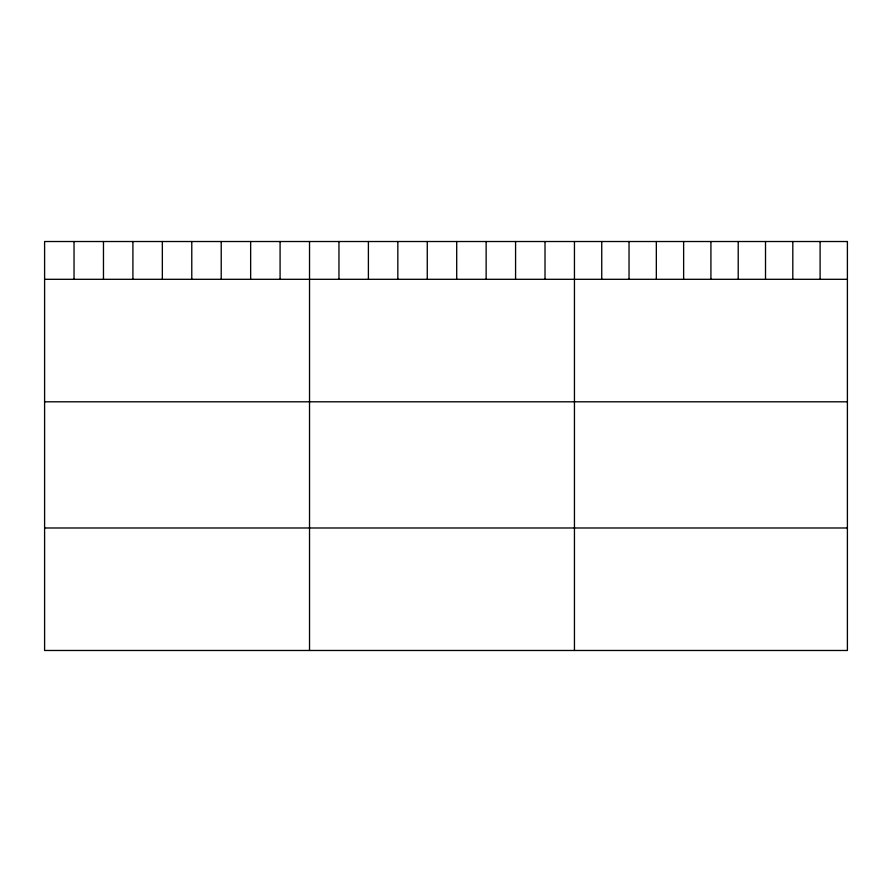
<?xml version="1.0" encoding="UTF-8"?>
<svg xmlns="http://www.w3.org/2000/svg" width="892" height="892" viewBox="0 0 892 892"><rect width="100%" height="100%" fill="white"/><g stroke="black" fill="none" stroke-linecap="round" stroke-linejoin="round"><path stroke-width="1.34" d="M44.6 279.308L847.4 279.308M44.6 401.801L847.4 401.801M44.6 527.986L847.4 527.986M820.105 241.52L820.105 279.308M792.81 241.52L792.81 279.308M765.514 241.52L765.514 279.308M738.219 241.52L738.219 279.308M710.924 241.52L710.924 279.308M683.629 241.52L683.629 279.308M656.334 241.52L656.334 279.308M629.038 241.52L629.038 279.308M601.743 241.52L601.743 279.308M574.448 241.52L574.448 650.48M545.012 241.52L545.012 279.308M515.576 241.52L515.576 279.308M486.14 241.52L486.14 279.308M456.704 241.52L456.704 279.308M427.268 241.52L427.268 279.308M397.832 241.52L397.832 279.308M368.396 241.52L368.396 279.308M338.96 241.52L338.96 279.308M309.524 241.52L309.524 650.48M280.088 241.52L280.088 279.308M250.652 241.52L250.652 279.308M221.216 241.52L221.216 279.308M191.78 241.52L191.78 279.308M162.344 241.52L162.344 279.308M132.908 241.52L132.908 279.308M103.472 241.52L103.472 279.308M74.036 241.52L74.036 279.308M847.4 241.52L44.6 241.52L44.6 650.48L847.4 650.48L847.4 241.52"/></g></svg>
